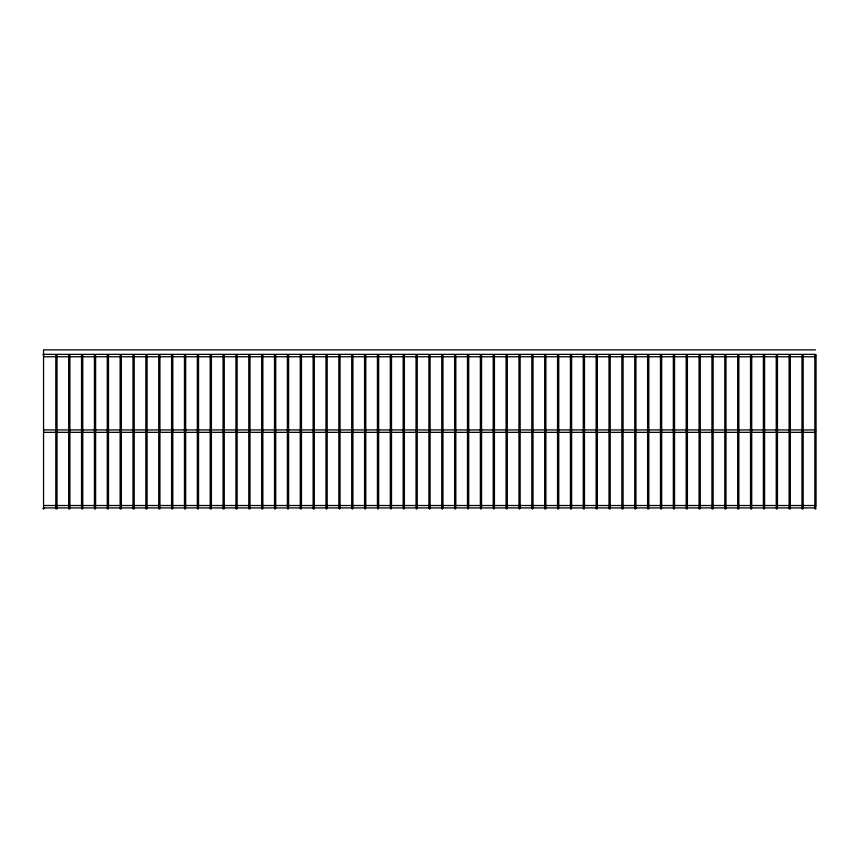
<?xml version="1.0" encoding="UTF-8"?>
<svg xmlns="http://www.w3.org/2000/svg" width="859" height="859" viewBox="0 0 859 859"><rect width="100%" height="100%" fill="white"/><g stroke="black" fill="none" stroke-linecap="round" stroke-linejoin="round"><path stroke-width="1.29" d="M326.152 508.099L326.581 509.129L327.011 508.099M339.015 508.099L339.445 509.129L339.874 508.099M351.889 508.099L352.308 509.129L352.738 508.099M364.753 508.099L365.172 509.129L365.601 508.099M377.616 508.099L378.035 509.129L378.465 508.099M390.48 508.099L390.909 509.129L391.328 508.099M403.343 508.099L403.773 509.129L404.192 508.099M416.207 508.099L416.636 509.129L417.066 508.099M429.071 508.099L429.5 509.129L429.929 508.099M441.934 508.099L442.364 509.129L442.793 508.099M454.808 508.099L455.227 509.129L455.657 508.099M467.672 508.099L468.091 509.129L468.52 508.099M480.535 508.099L480.965 509.129L481.384 508.099M493.399 508.099L493.828 509.129L494.247 508.099M506.262 508.099L506.692 509.129L507.111 508.099M519.126 508.099L519.555 509.129L519.985 508.099M531.989 508.099L532.419 509.129L532.848 508.099M815.449 349.871L43.551 349.871L43.551 507.916L42.95 508.528L43.551 509.129L44.153 508.528L43.551 507.916L815.449 507.916L816.05 508.528L815.449 509.129L814.847 508.528L815.449 505.511L43.551 505.511M43.551 354.348L815.449 354.348L815.449 356.753L43.551 356.753M42.95 354.703L44.153 354.703M43.551 429.929L815.449 429.929L815.449 432.335L43.551 432.335M816.05 506.831L816.05 354.703L814.847 354.703L814.847 506.831M803.186 506.831L803.186 354.703L801.984 354.703L801.984 506.831M790.323 506.831L790.323 354.703L789.11 354.703L789.11 506.831M777.459 506.831L777.459 354.703L776.246 354.703L776.246 506.831M764.585 506.831L764.585 354.703L763.383 354.703L763.383 506.831M751.722 506.831L751.722 354.703L750.519 354.703L750.519 506.831M738.858 506.831L738.858 354.703L737.656 354.703L737.656 506.831M725.995 506.831L725.995 354.703L724.792 354.703L724.792 506.831M713.131 506.831L713.131 354.703L711.928 354.703L711.928 506.831M700.268 506.831L700.268 354.703L699.065 354.703L699.065 506.831M687.404 506.831L687.404 354.703L686.191 354.703L686.191 506.831M674.54 506.831L674.54 354.703L673.327 354.703L673.327 506.831M661.666 506.831L661.666 354.703L660.464 354.703L660.464 506.831M648.803 506.831L648.803 354.703L647.6 354.703L647.6 506.831M635.939 506.831L635.939 354.703L634.737 354.703L634.737 506.831M623.076 506.831L623.076 354.703L621.873 354.703L621.873 506.831M610.212 506.831L610.212 354.703L609.01 354.703L609.01 506.831M597.349 506.831L597.349 354.703L596.146 354.703L596.146 506.831M584.485 506.831L584.485 354.703L583.272 354.703L583.272 506.831M571.622 506.831L571.622 354.703L570.408 354.703L570.408 506.831M558.747 506.831L558.747 354.703L557.545 354.703L557.545 506.831M545.884 506.831L545.884 354.703L544.681 354.703L544.681 506.831M533.02 506.831L533.02 354.703L531.818 354.703L531.818 506.831M520.157 506.831L520.157 354.703L518.954 354.703L518.954 506.831M507.293 506.831L507.293 354.703L506.091 354.703L506.091 506.831M494.43 506.831L494.43 354.703L493.216 354.703L493.216 506.831M481.566 506.831L481.566 354.703L480.353 354.703L480.353 506.831M468.703 506.831L468.703 354.703L467.489 354.703L467.489 506.831M455.828 506.831L455.828 354.703L454.626 354.703L454.626 506.831M442.965 506.831L442.965 354.703L441.762 354.703L441.762 506.831M430.101 506.831L430.101 354.703L428.899 354.703L428.899 506.831M417.238 506.831L417.238 354.703L416.035 354.703L416.035 506.831M404.374 506.831L404.374 354.703L403.172 354.703L403.172 506.831M391.511 506.831L391.511 354.703L390.297 354.703L390.297 506.831M378.647 506.831L378.647 354.703L377.434 354.703L377.434 506.831M365.784 506.831L365.784 354.703L364.57 354.703L364.57 506.831M352.909 506.831L352.909 354.703L351.707 354.703L351.707 506.831M340.046 506.831L340.046 354.703L338.843 354.703L338.843 506.831M327.182 506.831L327.182 354.703L325.98 354.703L325.98 506.831M314.319 506.831L314.319 354.703L313.116 354.703L313.116 506.831M301.455 506.831L301.455 354.703L300.253 354.703L300.253 506.831M288.592 506.831L288.592 354.703L287.378 354.703L287.378 506.831M275.728 506.831L275.728 354.703L274.515 354.703L274.515 506.831M262.854 506.831L262.854 354.703L261.651 354.703L261.651 506.831M249.99 506.831L249.99 354.703L248.788 354.703L248.788 506.831M237.127 506.831L237.127 354.703L235.924 354.703L235.924 506.831M224.263 506.831L224.263 354.703L223.061 354.703L223.061 506.831M211.4 506.831L211.4 354.703L210.197 354.703L210.197 506.831M198.536 506.831L198.536 354.703L197.334 354.703L197.334 506.831M185.673 506.831L185.673 354.703L184.46 354.703L184.46 506.831M172.809 506.831L172.809 354.703L171.596 354.703L171.596 506.831M159.935 506.831L159.935 354.703L158.732 354.703L158.732 506.831M147.072 506.831L147.072 354.703L145.869 354.703L145.869 506.831M134.208 506.831L134.208 354.703L133.005 354.703L133.005 506.831M121.344 506.831L121.344 354.703L120.142 354.703L120.142 506.831M108.481 506.831L108.481 354.703L107.278 354.703L107.278 506.831M95.617 506.831L95.617 354.703L94.415 354.703L94.415 506.831M82.754 506.831L82.754 354.703L81.541 354.703L81.541 506.831M69.89 506.831L69.89 354.703L68.677 354.703L68.677 506.831M57.016 506.831L57.016 354.703L55.814 354.703L55.814 506.831M55.996 508.099L55.996 508.947L56.844 508.947L56.844 508.099L55.996 508.099M68.86 508.099L68.86 508.947L69.708 508.947L69.708 508.099L68.86 508.099M81.723 508.099L81.723 508.947L82.571 508.947L82.571 508.099L81.723 508.099M94.587 508.099L94.587 508.947L95.435 508.947L95.435 508.099L94.587 508.099M107.45 508.099L107.45 508.947L108.309 508.947L108.309 508.099L107.45 508.099M120.314 508.099L120.314 508.947L121.173 508.947L121.173 508.099L120.314 508.099M133.177 508.099L133.177 508.947L134.036 508.947L134.036 508.099L133.177 508.099M146.041 508.099L146.041 508.947L146.9 508.947L146.9 508.099L146.041 508.099M158.915 508.099L158.915 508.947L159.763 508.947L159.763 508.099L158.915 508.099M171.779 508.099L171.779 508.947L172.627 508.947L172.627 508.099L171.779 508.099M184.642 508.099L184.642 508.947L185.49 508.947L185.49 508.099L184.642 508.099M197.506 508.099L197.506 508.947L198.354 508.947L198.354 508.099L197.506 508.099M210.369 508.099L210.369 508.947L211.228 508.947L211.228 508.099L210.369 508.099M223.233 508.099L223.233 508.947L224.092 508.947L224.092 508.099L223.233 508.099M236.096 508.099L236.096 508.947L236.955 508.947L236.955 508.099L236.096 508.099M248.96 508.099L248.96 508.947L249.819 508.947L249.819 508.099L248.96 508.099M261.834 508.099L261.834 508.947L262.682 508.947L262.682 508.099L261.834 508.099M274.697 508.099L274.697 508.947L275.546 508.947L275.546 508.099L274.697 508.099M287.561 508.099L287.561 508.947L288.409 508.947L288.409 508.099L287.561 508.099M300.425 508.099L300.425 508.947L301.273 508.947L301.273 508.099L300.425 508.099M313.288 508.099L313.288 508.947L314.147 508.947L314.147 508.099L313.288 508.099M544.853 508.099L544.853 508.947L545.712 508.947L545.712 508.099L544.853 508.099M557.727 508.099L557.727 508.947L558.575 508.947L558.575 508.099L557.727 508.099M570.591 508.099L570.591 508.947L571.439 508.947L571.439 508.099L570.591 508.099M583.454 508.099L583.454 508.947L584.303 508.947L584.303 508.099L583.454 508.099M596.318 508.099L596.318 508.947L597.166 508.947L597.166 508.099L596.318 508.099M609.181 508.099L609.181 508.947L610.04 508.947L610.04 508.099L609.181 508.099M622.045 508.099L622.045 508.947L622.904 508.947L622.904 508.099L622.045 508.099M634.908 508.099L634.908 508.947L635.767 508.947L635.767 508.099L634.908 508.099M647.772 508.099L647.772 508.947L648.631 508.947L648.631 508.099L647.772 508.099M660.646 508.099L660.646 508.947L661.494 508.947L661.494 508.099L660.646 508.099M673.51 508.099L673.51 508.947L674.358 508.947L674.358 508.099L673.51 508.099M686.373 508.099L686.373 508.947L687.221 508.947L687.221 508.099L686.373 508.099M699.237 508.099L699.237 508.947L700.085 508.947L700.085 508.099L699.237 508.099M712.1 508.099L712.1 508.947L712.959 508.947L712.959 508.099L712.1 508.099M724.964 508.099L724.964 508.947L725.823 508.947L725.823 508.099L724.964 508.099M737.827 508.099L737.827 508.947L738.686 508.947L738.686 508.099L737.827 508.099M750.691 508.099L750.691 508.947L751.55 508.947L751.55 508.099L750.691 508.099M763.565 508.099L763.565 508.947L764.413 508.947L764.413 508.099L763.565 508.099M776.429 508.099L776.429 508.947L777.277 508.947L777.277 508.099L776.429 508.099M789.292 508.099L789.292 508.947L790.14 508.947L790.14 508.099L789.292 508.099M802.156 508.099L802.156 508.947L803.004 508.947L803.004 508.099L802.156 508.099"/></g></svg>
